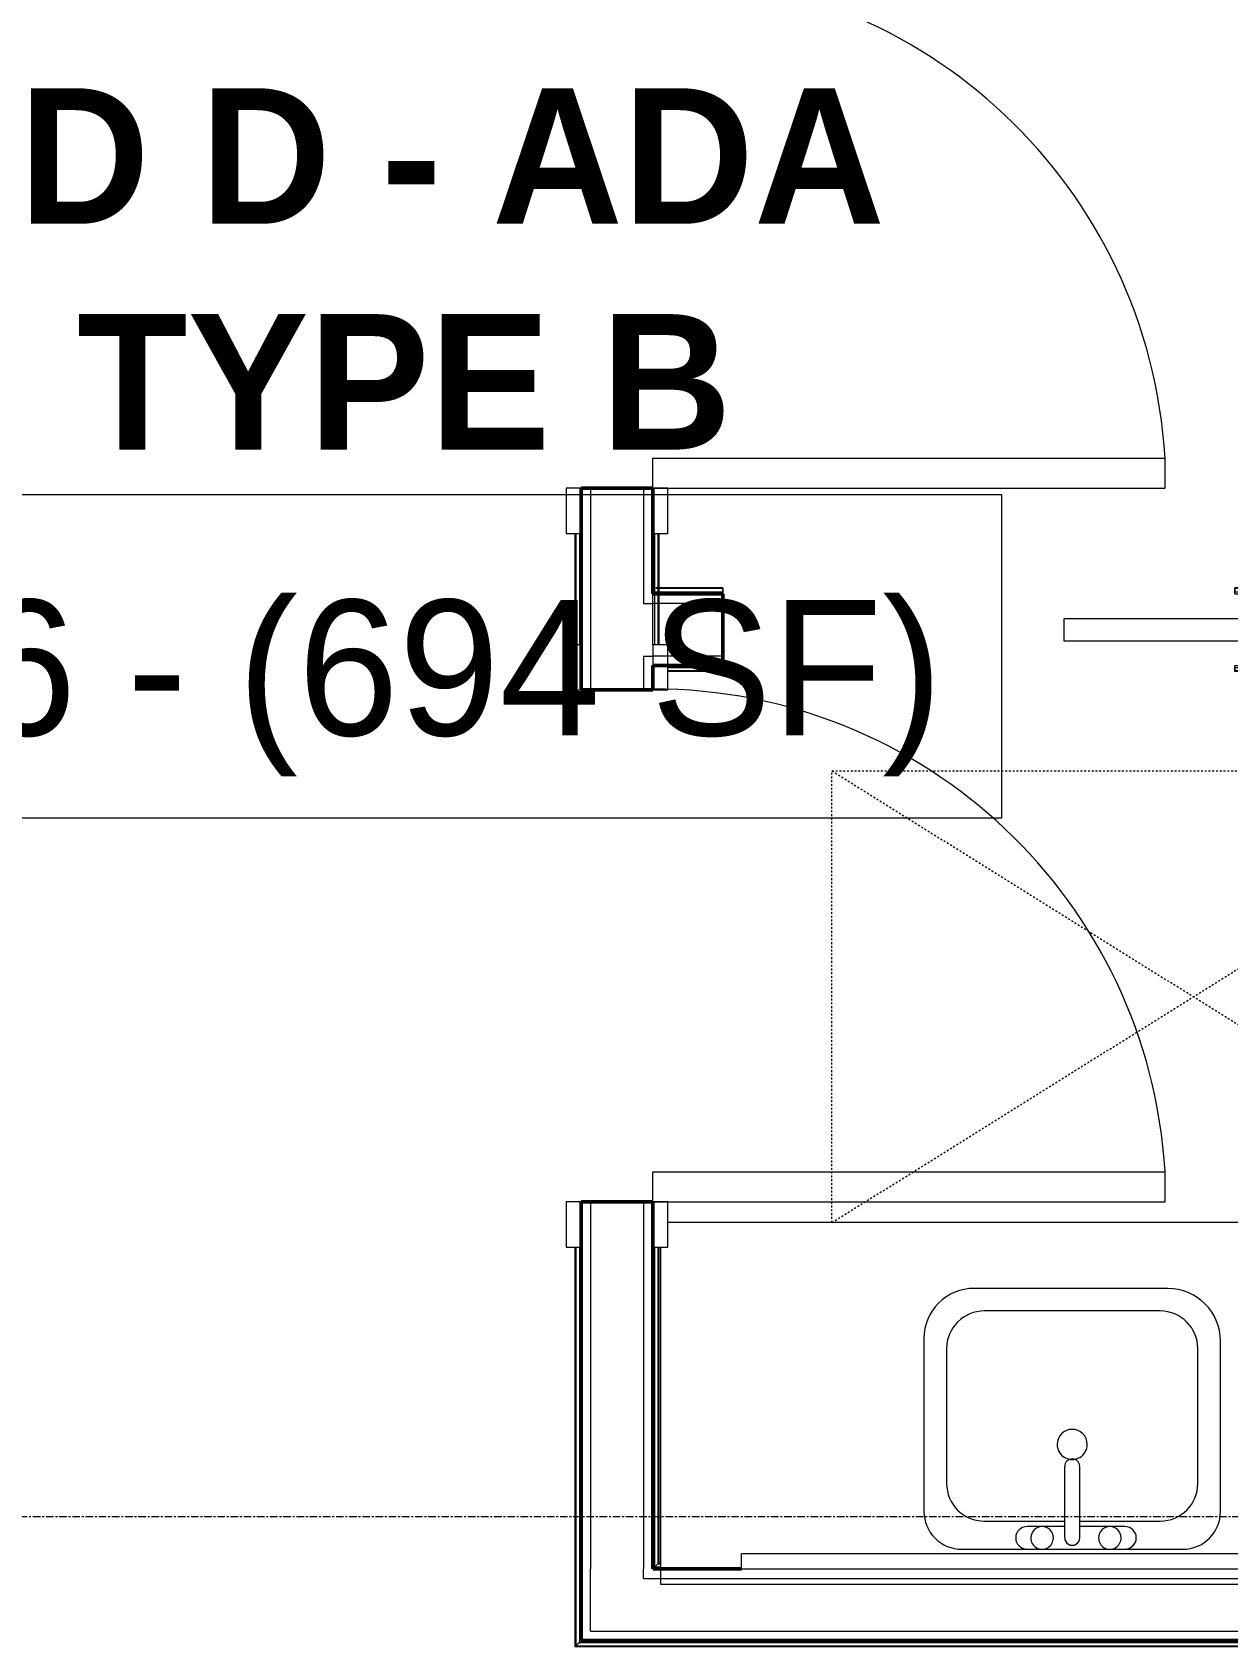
# Model space of a CAD drawing. Header units: inches. Extents: x -4218 to -1830, y 9756 to 12426.
# Drawn here: x -3635 to -3555.6, y 11838.6 to 11945.8 of the extents above; entities that cross this region are included whole.
import ezdxf

# ---------------------------------------------------------------- set-up
doc = ezdxf.new("R2010")
doc.units = ezdxf.units.IN
doc.header["$MEASUREMENT"] = 0
doc.linetypes.add('Dash', pattern=[0.25, 0.125, -0.125])
doc.linetypes.add('Grid Line 1_2_', pattern=[0.875, 0.5, -0.125, 0.125, -0.125])
for name, color, linetype, lineweight in [('0-1', 7, 'Continuous', 5), ('0-2', 252, 'Continuous', 9), ('A-AREA-IDEN', 2, 'Continuous', 9), ('A-DOOR-1', 7, 'Continuous', 9), ('A-DOOR-2', 50, 'Continuous', 20), ('A-DOOR-FRAM-1', 50, 'Continuous', 20), ('A-GENM-HDLN-1', 7, 'Dash', 9), ('A-WALL-1', 250, 'Continuous', 50), ('A-WALL-2', 10, 'Continuous', 13), ('A-WALL-3', 253, 'Continuous', 9), ('A-WALL-4', 254, 'Continuous', 9), ('A-WALL-5', 252, 'Continuous', 9), ('A-WALL-6', 7, 'Continuous', 9), ('P-SANR-FIXT-1', 7, 'Continuous', 9), ('Q-CASE-2', 252, 'Continuous', 9), ('Q-CASE-3', 7, 'Continuous', 9), ('Q-CASE-5', 254, 'Continuous', 9), ('S-GRID-1', 1, 'Grid Line 1_2_', 9)]:
    doc.layers.add(name, color=color, linetype=linetype, lineweight=lineweight)
doc.styles.add('Century Gothic', font='ufonts.com_century-gothic.ttf', dxfattribs={"height": 9})
doc.styles.add('Century Gothic_B', font='GOTHICB.TTF', dxfattribs={"height": 9})

# ---------------------------------------------------------------- blocks, each defined once
blk = doc.blocks.new('Basic Wall _ INT - W4BØF - _5_8 GYP - 2X4 WOOD_BATT_ - 5_8 GYP_ - ___-2677053-BACKGROUND - 1ST FLOOR')
at = {"layer": 'A-WALL-3'}
for p, q in [((-3593.77, 11843.76), (-3593.8, 11843.74)), ((-3593.6, 11843.94), (-3593.66, 11843.88)), ((-3593.45, 11844.09), (-3593.59, 11843.95)), ((-3593.39, 11844.15), (-3593.45, 11844.09)), ((-3497.77, 11844.09), (-3497.17, 11844.09)), ((-3467.77, 11843.74), (-3497.77, 11843.74)), ((-3497.15, 11844.09), (-3467.77, 11844.09)), ((-3467.5, 11843.86), (-3467.77, 11843.86)), ((-3467.74, 11844.15), (-3467.5, 11844.15)), ((-3467.5, 11844.15), (-3467.5, 11844.03)), ((-3467.5, 11844.03), (-3467.5, 11843.86)), ((-3467.5, 11843.86), (-3467.5, 11843.8)), ((-3467.5, 11843.86), (-3467.5, 11843.86)), ((-3467.5, 11843.8), (-3467.5, 11843.78)), ((-3467.5, 11843.78), (-3467.5, 11843.74))]:
    blk.add_line(p, q, dxfattribs=at)
at = {"layer": 'A-WALL-4'}
for p, q in [((-3467.5, 11843.74), (-3467.77, 11843.74)), ((-3467.76, 11844.09), (-3467.5, 11844.09)), ((-3467.5, 11844.09), (-3467.5, 11844.15)), ((-3467.5, 11843.95), (-3467.5, 11844.09)), ((-3467.5, 11843.88), (-3467.5, 11843.94)), ((-3467.5, 11843.74), (-3467.5, 11843.76))]:
    blk.add_line(p, q, dxfattribs=at)
at = {"layer": 'A-WALL-5'}
for p, q in [((-3593.27, 11843.74), (-3593.8, 11843.74)), ((-3593.45, 11844.09), (-3593.27, 11844.09)), ((-3533.27, 11844.09), (-3525.72, 11844.09)), ((-3525.72, 11843.74), (-3533.27, 11843.74)), ((-3505.76, 11844.09), (-3497.77, 11844.09)), ((-3497.77, 11843.74), (-3505.76, 11843.74)), ((-3497.77, 11844.15), (-3497.18, 11844.15)), ((-3467.77, 11843.86), (-3497.77, 11843.86)), ((-3497.15, 11844.15), (-3467.77, 11844.15))]:
    blk.add_line(p, q, dxfattribs=at)
at = {"layer": 'A-WALL-6'}
for p, q in [((-3593.27, 11843.86), (-3593.67, 11843.86)), ((-3593.39, 11844.15), (-3593.27, 11844.15)), ((-3533.27, 11844.15), (-3525.72, 11844.15)), ((-3525.72, 11843.86), (-3533.27, 11843.86)), ((-3505.76, 11844.15), (-3497.77, 11844.15)), ((-3497.77, 11843.86), (-3505.76, 11843.86))]:
    blk.add_line(p, q, dxfattribs=at)
at = {"layer": 'A-WALL-6', "flags": 128}
for points in [[(-3593.76, 11843.78), (-3593.73, 11843.8), (-3593.71, 11843.82), (-3593.7, 11843.84), (-3593.68, 11843.85), (-3593.68, 11843.86), (-3593.67, 11843.86)], [(-3593.67, 11843.86), (-3593.65, 11843.88), (-3593.6, 11843.94), (-3593.5, 11844.03), (-3593.39, 11844.15)]]:
    blk.add_lwpolyline(points, dxfattribs=at)
blk = doc.blocks.new('Basic Wall _ INT - W4BØF - _5_8 GYP - 2X4 WOOD_BATT_ - 5_8 GYP_ - ___-2677052-BACKGROUND - 1ST FLOOR')
at = {"layer": 'A-WALL-3'}
for p, q in [((-3598.9, 11838.64), (-3598.96, 11838.58)), ((-3598.75, 11838.78), (-3598.9, 11838.64)), ((-3598.69, 11838.85), (-3598.75, 11838.79)), ((-3598.55, 11838.99), (-3598.57, 11838.97)), ((-3467.5, 11838.99), (-3467.77, 11838.99)), ((-3467.77, 11838.64), (-3467.5, 11838.64)), ((-3467.5, 11838.97), (-3467.5, 11838.99)), ((-3467.5, 11838.79), (-3467.5, 11838.85)), ((-3467.5, 11838.64), (-3467.5, 11838.78)), ((-3467.5, 11838.58), (-3467.5, 11838.64))]:
    blk.add_line(p, q, dxfattribs=at)
at = {"layer": 'A-WALL-5'}
for p, q in [((-3598.9, 11838.64), (-3467.77, 11838.64)), ((-3467.77, 11838.99), (-3598.55, 11838.99)), ((-3467.77, 11838.86), (-3467.5, 11838.86)), ((-3467.77, 11838.58), (-3467.5, 11838.58)), ((-3467.5, 11838.99), (-3467.5, 11838.95)), ((-3467.5, 11838.95), (-3467.5, 11838.86)), ((-3467.5, 11838.86), (-3467.5, 11838.7)), ((-3467.5, 11838.7), (-3467.5, 11838.58))]:
    blk.add_line(p, q, dxfattribs=at)
at = {"layer": 'A-WALL-6'}
for p, q in [((-3598.96, 11838.58), (-3467.77, 11838.58)), ((-3598.67, 11838.86), (-3467.77, 11838.86))]:
    blk.add_line(p, q, dxfattribs=at)
at = {"layer": 'A-WALL-6', "flags": 128}
for points in [[(-3598.96, 11838.58), (-3598.84, 11838.7), (-3598.75, 11838.79), (-3598.69, 11838.84), (-3598.67, 11838.86)], [(-3598.67, 11838.86), (-3598.67, 11838.87), (-3598.66, 11838.88), (-3598.65, 11838.89), (-3598.63, 11838.91), (-3598.61, 11838.93), (-3598.59, 11838.95)]]:
    blk.add_lwpolyline(points, dxfattribs=at)
blk = doc.blocks.new('Basic Wall _ INT - W4BØF - _5_8 GYP - 2X4 WOOD_BATT_ - 5_8 GYP_ - ___-2677055-BACKGROUND - 1ST FLOOR')
at = {"layer": 'A-WALL-3'}
for p, q in [((-3598.55, 11912.5), (-3598.55, 11915.5)), ((-3598.55, 11902.11), (-3598.55, 11905.11)), ((-3598.55, 11865.11), (-3598.55, 11868.11)), ((-3598.96, 11838.58), (-3598.9, 11838.64)), ((-3598.9, 11838.64), (-3598.75, 11838.78)), ((-3598.75, 11838.79), (-3598.69, 11838.85)), ((-3598.57, 11838.97), (-3598.55, 11838.99))]:
    blk.add_line(p, q, dxfattribs=at)
at = {"layer": 'A-WALL-5'}
for p, q in [((-3598.9, 11912.5), (-3598.9, 11905.11)), ((-3598.55, 11905.11), (-3598.55, 11912.5)), ((-3598.9, 11865.11), (-3598.9, 11838.64)), ((-3598.55, 11838.99), (-3598.55, 11865.11))]:
    blk.add_line(p, q, dxfattribs=at)
at = {"layer": 'A-WALL-6'}
for p, q in [((-3598.96, 11912.5), (-3598.96, 11905.11)), ((-3598.67, 11912.5), (-3598.67, 11905.11)), ((-3598.96, 11865.11), (-3598.96, 11838.58)), ((-3598.67, 11865.11), (-3598.67, 11838.86))]:
    blk.add_line(p, q, dxfattribs=at)
at = {"layer": 'A-WALL-6', "flags": 128}
for points in [[(-3598.67, 11838.86), (-3598.69, 11838.84), (-3598.75, 11838.79), (-3598.84, 11838.7), (-3598.96, 11838.58)], [(-3598.59, 11838.95), (-3598.61, 11838.93), (-3598.63, 11838.91), (-3598.65, 11838.89), (-3598.66, 11838.88), (-3598.67, 11838.87), (-3598.67, 11838.86)]]:
    blk.add_lwpolyline(points, dxfattribs=at)
blk = doc.blocks.new('Basic Wall _ INT - W4BØF - _5_8 GYP - 2X4 WOOD_BATT_ - 5_8 GYP_ - ___-2677054-BACKGROUND - 1ST FLOOR')
at = {"layer": 'A-WALL-3'}
for p, q in [((-3593.8, 11912.5), (-3593.8, 11915.5)), ((-3593.45, 11908.89), (-3593.45, 11908.78)), ((-3593.45, 11908.78), (-3593.45, 11908.69)), ((-3593.8, 11905.11), (-3593.8, 11908.49)), ((-3593.45, 11908.69), (-3593.45, 11908.63)), ((-3593.45, 11908.49), (-3593.45, 11905.11)), ((-3593.8, 11865.11), (-3593.8, 11868.11)), ((-3593.8, 11843.74), (-3593.77, 11843.76)), ((-3593.66, 11843.88), (-3593.6, 11843.94)), ((-3593.59, 11843.95), (-3593.45, 11844.09)), ((-3593.45, 11844.09), (-3593.39, 11844.15))]:
    blk.add_line(p, q, dxfattribs=at)
at = {"layer": 'A-WALL-5'}
for p, q in [((-3593.8, 11908.49), (-3593.8, 11912.5)), ((-3593.45, 11912.5), (-3593.45, 11908.9)), ((-3593.39, 11908.89), (-3593.39, 11908.78)), ((-3593.39, 11908.78), (-3593.39, 11908.69)), ((-3593.67, 11905.11), (-3593.67, 11908.47)), ((-3593.39, 11908.69), (-3593.39, 11908.63)), ((-3593.39, 11908.49), (-3593.39, 11905.11)), ((-3593.8, 11843.74), (-3593.8, 11865.11)), ((-3593.45, 11865.11), (-3593.45, 11844.09))]:
    blk.add_line(p, q, dxfattribs=at)
at = {"layer": 'A-WALL-6'}
for p, q in [((-3593.67, 11908.49), (-3593.67, 11912.5)), ((-3593.39, 11912.5), (-3593.39, 11908.9)), ((-3593.67, 11843.86), (-3593.67, 11865.11)), ((-3593.39, 11865.11), (-3593.39, 11844.15))]:
    blk.add_line(p, q, dxfattribs=at)
at = {"layer": 'A-WALL-6', "flags": 128}
for points in [[(-3593.67, 11843.86), (-3593.68, 11843.86), (-3593.68, 11843.85), (-3593.7, 11843.84), (-3593.71, 11843.82), (-3593.73, 11843.8), (-3593.76, 11843.78)], [(-3593.39, 11844.15), (-3593.5, 11844.03), (-3593.6, 11843.94), (-3593.65, 11843.88), (-3593.67, 11843.86)]]:
    blk.add_lwpolyline(points, dxfattribs=at)
blk = doc.blocks.new('SWING - SINGLE - FLUSH - 2-10 x 6-8 - PRIVACY-3199407-BACKGROUND - 1ST FLOOR')
at = {"layer": 'A-DOOR-1'}
blk.add_arc((17, 2.37), 34.07, 93.3657, 180, dxfattribs=at)
at = {"layer": 'A-DOOR-2'}
for p, q in [((15, 2.37), (15, 36.38)), ((17, 36.38), (15, 36.38)), ((17, 2.37), (17, 36.38)), ((17, 2.37), (15, 2.37))]:
    blk.add_line(p, q, dxfattribs=at)
at = {"layer": 'A-DOOR-FRAM-1'}
for p, q in [((-17, 3.37), (-20, 3.37)), ((-20, 3.37), (-20, 2.37)), ((-17, 2.37), (-17, 3.37)), ((20, 3.37), (17, 3.37)), ((17, 3.37), (17, 2.37)), ((20, 2.37), (20, 3.37)), ((-20, 2.37), (-17, 2.37)), ((17, 2.37), (20, 2.37)), ((-17, -2.38), (-20, -2.38)), ((-20, -2.38), (-20, -3.38)), ((-17, -3.38), (-17, -2.38)), ((20, -2.38), (17, -2.38)), ((17, -2.38), (17, -3.38)), ((20, -3.38), (20, -2.38)), ((-20, -3.38), (-17, -3.38)), ((17, -3.38), (20, -3.38))]:
    blk.add_line(p, q, dxfattribs=at)
blk = doc.blocks.new('Basic Wall _ INT - W4BØF - _5_8 GYP - 2X4 WOOD_BATT_ - 5_8 GYP_ - ___-2677063-BACKGROUND - 1ST FLOOR')
at = {"layer": 'A-WALL-3'}
for p, q in [((-3593.8, 11908.69), (-3593.8, 11908.9)), ((-3593.39, 11908.84), (-3593.6, 11908.84)), ((-3544.82, 11908.84), (-3544.94, 11908.84)), ((-3544.73, 11908.84), (-3544.82, 11908.84)), ((-3544.67, 11908.84), (-3544.73, 11908.84)), ((-3539.77, 11908.84), (-3544.52, 11908.84)), ((-3539.57, 11908.84), (-3539.63, 11908.84)), ((-3539.48, 11908.84), (-3539.57, 11908.84)), ((-3539.36, 11908.84), (-3539.48, 11908.84)), ((-3466.52, 11908.84), (-3467.77, 11908.84)), ((-3466.52, 11908.9), (-3466.52, 11908.69)), ((-3593.8, 11908.63), (-3593.8, 11908.69)), ((-3593.8, 11908.61), (-3593.8, 11908.63)), ((-3593.8, 11908.61), (-3593.8, 11908.61)), ((-3593.8, 11908.6), (-3593.8, 11908.61)), ((-3593.8, 11908.59), (-3593.8, 11908.6)), ((-3593.8, 11908.57), (-3593.8, 11908.59)), ((-3593.8, 11908.55), (-3593.8, 11908.57)), ((-3544.52, 11908.49), (-3539.77, 11908.49)), ((-3467.77, 11908.49), (-3466.52, 11908.49)), ((-3466.52, 11908.69), (-3466.52, 11908.63)), ((-3466.52, 11908.63), (-3466.52, 11908.61)), ((-3466.52, 11908.61), (-3466.52, 11908.6)), ((-3466.52, 11908.61), (-3466.52, 11908.61)), ((-3466.52, 11908.6), (-3466.52, 11908.53)), ((-3466.52, 11908.53), (-3466.52, 11908.49))]:
    blk.add_line(p, q, dxfattribs=at)
at = {"layer": 'A-WALL-4'}
for p, q in [((-3593.8, 11908.9), (-3593.8, 11908.84)), ((-3593.8, 11908.84), (-3593.8, 11908.7)), ((-3466.52, 11908.84), (-3466.52, 11908.9)), ((-3466.52, 11908.7), (-3466.52, 11908.84)), ((-3593.8, 11908.69), (-3593.8, 11908.63)), ((-3593.8, 11908.51), (-3593.8, 11908.49)), ((-3466.52, 11908.63), (-3466.52, 11908.69)), ((-3466.52, 11908.49), (-3466.52, 11908.51))]:
    blk.add_line(p, q, dxfattribs=at)
at = {"layer": 'A-WALL-5'}
for p, q in [((-3593.39, 11908.9), (-3593.6, 11908.9)), ((-3589.15, 11908.84), (-3593.39, 11908.84)), ((-3589.15, 11908.84), (-3589.15, 11908.9)), ((-3589.15, 11908.7), (-3589.15, 11908.84)), ((-3555.15, 11908.9), (-3555.15, 11908.84)), ((-3555.15, 11908.84), (-3555.15, 11908.7)), ((-3544.94, 11908.84), (-3555.15, 11908.84)), ((-3544.82, 11908.9), (-3544.94, 11908.9)), ((-3544.73, 11908.9), (-3544.82, 11908.9)), ((-3544.67, 11908.9), (-3544.73, 11908.9)), ((-3539.77, 11908.9), (-3544.51, 11908.9)), ((-3539.57, 11908.9), (-3539.63, 11908.9)), ((-3539.48, 11908.9), (-3539.57, 11908.9)), ((-3539.36, 11908.9), (-3539.48, 11908.9)), ((-3467.77, 11908.84), (-3539.36, 11908.84)), ((-3466.52, 11908.9), (-3467.77, 11908.9)), ((-3593.8, 11908.53), (-3593.8, 11908.55)), ((-3593.8, 11908.49), (-3593.8, 11908.53)), ((-3593.8, 11908.49), (-3589.15, 11908.49)), ((-3589.15, 11908.63), (-3589.15, 11908.69)), ((-3589.15, 11908.49), (-3589.15, 11908.51)), ((-3555.15, 11908.69), (-3555.15, 11908.63)), ((-3555.15, 11908.51), (-3555.15, 11908.49)), ((-3555.15, 11908.49), (-3544.52, 11908.49)), ((-3540.41, 11908.61), (-3544.52, 11908.61)), ((-3539.77, 11908.61), (-3540.4, 11908.61)), ((-3539.77, 11908.49), (-3467.77, 11908.49)), ((-3466.52, 11908.61), (-3467.77, 11908.61))]:
    blk.add_line(p, q, dxfattribs=at)
at = {"layer": 'A-WALL-6'}
for p, q in [((-3589.15, 11908.9), (-3593.39, 11908.9)), ((-3589.15, 11908.9), (-3589.15, 11908.61)), ((-3555.15, 11908.61), (-3555.15, 11908.9)), ((-3544.94, 11908.9), (-3555.15, 11908.9)), ((-3467.77, 11908.9), (-3539.36, 11908.9)), ((-3589.15, 11908.61), (-3593.8, 11908.61)), ((-3589.15, 11908.61), (-3589.15, 11908.53)), ((-3589.15, 11908.53), (-3589.15, 11908.49)), ((-3544.52, 11908.61), (-3555.15, 11908.61)), ((-3555.15, 11908.53), (-3555.15, 11908.61)), ((-3555.15, 11908.49), (-3555.15, 11908.53)), ((-3467.77, 11908.61), (-3539.77, 11908.61))]:
    blk.add_line(p, q, dxfattribs=at)
blk = doc.blocks.new('Basic Wall _ INT - W4BØF - _5_8 GYP - 2X4 WOOD_BATT_ - 5_8 GYP_ - ___-2677062-BACKGROUND - 1ST FLOOR')
at = {"layer": 'A-WALL-3'}
for p, q in [((-3467.74, 11903.74), (-3466.52, 11903.74)), ((-3466.52, 11903.39), (-3467.74, 11903.39)), ((-3466.52, 11903.74), (-3466.52, 11903.7)), ((-3466.52, 11903.7), (-3466.52, 11903.68)), ((-3466.52, 11903.68), (-3466.52, 11903.66)), ((-3466.52, 11903.66), (-3466.52, 11903.64)), ((-3466.52, 11903.64), (-3466.52, 11903.63)), ((-3466.52, 11903.63), (-3466.52, 11903.62)), ((-3466.52, 11903.62), (-3466.52, 11903.61)), ((-3466.52, 11903.61), (-3466.52, 11903.54)), ((-3466.52, 11903.54), (-3466.52, 11903.45)), ((-3466.52, 11903.45), (-3466.52, 11903.33))]:
    blk.add_line(p, q, dxfattribs=at)
at = {"layer": 'A-WALL-4'}
for p, q in [((-3466.52, 11903.72), (-3466.52, 11903.74)), ((-3466.52, 11903.54), (-3466.52, 11903.6)), ((-3466.52, 11903.39), (-3466.52, 11903.53)), ((-3466.52, 11903.33), (-3466.52, 11903.39))]:
    blk.add_line(p, q, dxfattribs=at)
at = {"layer": 'A-WALL-5'}
for p, q in [((-3592.8, 11903.74), (-3589.15, 11903.74)), ((-3589.15, 11903.39), (-3592.8, 11903.39)), ((-3589.15, 11903.72), (-3589.15, 11903.74)), ((-3589.15, 11903.54), (-3589.15, 11903.6)), ((-3589.15, 11903.39), (-3589.15, 11903.53)), ((-3589.15, 11903.33), (-3589.15, 11903.39)), ((-3555.15, 11903.74), (-3555.15, 11903.72)), ((-3555.15, 11903.74), (-3497.74, 11903.74)), ((-3555.15, 11903.6), (-3555.15, 11903.54)), ((-3555.15, 11903.53), (-3555.15, 11903.39)), ((-3555.15, 11903.39), (-3555.15, 11903.33)), ((-3497.74, 11903.39), (-3555.15, 11903.39)), ((-3467.74, 11903.61), (-3466.52, 11903.61)), ((-3466.52, 11903.33), (-3467.74, 11903.33))]:
    blk.add_line(p, q, dxfattribs=at)
at = {"layer": 'A-WALL-6'}
for p, q in [((-3592.8, 11903.61), (-3589.15, 11903.61)), ((-3589.15, 11903.74), (-3589.15, 11903.7)), ((-3589.15, 11903.7), (-3589.15, 11903.61)), ((-3589.15, 11903.61), (-3589.15, 11903.33)), ((-3555.15, 11903.7), (-3555.15, 11903.74)), ((-3555.15, 11903.61), (-3555.15, 11903.7)), ((-3555.15, 11903.61), (-3497.74, 11903.61)), ((-3555.15, 11903.33), (-3555.15, 11903.61)), ((-3589.15, 11903.33), (-3592.8, 11903.33)), ((-3497.74, 11903.33), (-3555.15, 11903.33))]:
    blk.add_line(p, q, dxfattribs=at)
blk = doc.blocks.new('POCKET - FLUSH - 2-10 x 6-8-2882530-BACKGROUND - 1ST FLOOR')
at = {"layer": 'A-DOOR-2'}
for p, q in [((-39.67, -0.75), (-39.67, 0.75)), ((-39.67, 0.75), (-5.67, 0.75)), ((-5.67, 0.75), (-5.67, -0.75)), ((-5.67, -0.75), (-39.67, -0.75))]:
    blk.add_line(p, q, dxfattribs=at)
blk = doc.blocks.new('M_Sink Vanity-Square - 500 x 440mm-1352614-BACKGROUND - 1ST FLOOR')
at = {"layer": 'P-SANR-FIXT-1'}
for p, q in [((7.96, 7.09), (-6.72, 7.09)), ((3.62, 7.09), (-2.88, 7.09)), ((-2.88, 5.59), (0.12, 5.59)), ((0.12, 6.33), (0.12, 1.59)), ((1.12, 6.33), (1.12, 1.59)), ((1.12, 5.59), (3.62, 5.59)), ((-9.22, 4.59), (-9.22, -6.73)), ((0.12, 5.22), (-5.22, 5.22)), ((6.46, 5.22), (1.12, 5.22)), ((10.46, -6.91), (10.46, 4.59)), ((-7.72, 2.72), (-7.72, -6.23)), ((8.96, -6.23), (8.96, 2.72)), ((-5.22, -8.73), (6.46, -8.73)), ((-5.72, -10.23), (7.14, -10.23))]:
    blk.add_line(p, q, dxfattribs=at)
for centre, radius, start, end in [((-6.72, 4.59), 2.5, 90, 180), ((-2.88, 6.34), 0.75, 90, 270), ((-1.88, 6.34), 0.75, 360, 180), ((0.62, 6.33), 0.5, 360, 180), ((2.62, 6.34), 0.75, 360, 180), ((3.62, 6.34), 0.75, 270, 90), ((7.96, 4.59), 2.5, 360, 90), ((-1.88, 6.34), 0.75, 180, 0), ((2.62, 6.34), 0.75, 180, 360), ((-5.22, 2.72), 2.5, 90, 180), ((6.46, 2.72), 2.5, 0, 90), ((0.62, 0.13), 1, 360, 180), ((0.62, 1.59), 0.5, 180, 0), ((0.62, 0.13), 1, 180, 0), ((-5.22, -6.23), 2.5, 180, 270), ((6.46, -6.23), 2.5, 270, 0), ((-5.72, -6.73), 3.5, 180, 270), ((7.14, -6.91), 3.32, 270, 0)]:
    blk.add_arc(centre, radius, start, end, dxfattribs=at)
blk = doc.blocks.new('Bath Vanity - Bath Vanity 60_-2708009-BACKGROUND - 1ST FLOOR')
at = {"layer": 'Q-CASE-2'}
for p, q in [((30.74, 0), (-29.26, 0)), ((-29.26, 0), (-29.26, -1)), ((30.74, -0.34), (30.74, 0)), ((30.74, -1), (30.74, -0.38))]:
    blk.add_line(p, q, dxfattribs=at)
at = {"layer": 'Q-CASE-3'}
for p, q in [((-29.26, -1), (-29.26, -24)), ((30.74, -22.38), (30.74, -1)), ((-29.26, -24), (30.26, -24))]:
    blk.add_line(p, q, dxfattribs=at)
blk = doc.blocks.new('ADA Clearances - 30_x48_-V113-BACKGROUND - 1ST FLOOR')
at = {"layer": 'A-GENM-HDLN-1'}
for p, q in [((15, 24), (-15, -24)), ((-15, 24), (15, -24)), ((-15, 24), (15, 24)), ((15, 24), (15, -24)), ((15, -24), (-15, -24))]:
    blk.add_line(p, q, dxfattribs=at)
blk = doc.blocks.new('BATHROOM MIRROR - BATHROOM MIRROR 48_-3124766-BACKGROUND - 1ST FLOOR')
at = {"layer": 'Q-CASE-3'}
for p, q in [((24.74, 24), (-23.26, 24)), ((-23.26, 23), (-23.26, 24)), ((24.74, 24), (24.74, 23)), ((-23.26, 23), (24.74, 23))]:
    blk.add_line(p, q, dxfattribs=at)
at = {"layer": 'Q-CASE-5'}
blk.add_line((21.74, 24), (-20.26, 24), dxfattribs=at)
blk = doc.blocks.new('CTR - 1st Phase - Unit Layouts_rvt-1-BACKGROUND - 1ST FLOOR')
at = {"layer": 'A-WALL-1'}
for p, q in [((-3593.8, 11915.5), (-3598.55, 11915.5)), ((-3598.55, 11915.5), (-3598.55, 11902.11)), ((-3593.8, 11908.49), (-3593.8, 11915.5)), ((-3589.15, 11908.49), (-3593.8, 11908.49)), ((-3589.15, 11903.74), (-3589.15, 11908.49)), ((-3593.8, 11902.11), (-3593.8, 11903.74)), ((-3593.8, 11903.74), (-3589.15, 11903.74)), ((-3598.55, 11902.11), (-3593.8, 11902.11)), ((-3593.8, 11868.11), (-3598.55, 11868.11)), ((-3598.55, 11868.11), (-3598.55, 11843.74)), ((-3593.8, 11843.74), (-3593.8, 11868.11)), ((-3598.55, 11843.74), (-3598.55, 11839.61)), ((-3587.9, 11843.74), (-3593.8, 11843.74)), ((-3598.55, 11839.61), (-3598.55, 11838.99)), ((-3598.55, 11838.99), (-3467.5, 11838.99))]:
    blk.add_line(p, q, dxfattribs=at)
at = {"layer": 'A-WALL-2'}
for p, q in [((-3597.92, 11915.5), (-3597.92, 11902.11)), ((-3594.42, 11915.5), (-3594.42, 11907.86)), ((-3594.42, 11907.86), (-3593.8, 11907.86)), ((-3589.15, 11907.86), (-3593.8, 11907.86)), ((-3594.42, 11904.36), (-3594.42, 11902.11)), ((-3594.42, 11904.36), (-3593.8, 11904.36)), ((-3589.15, 11904.36), (-3593.8, 11904.36)), ((-3597.92, 11868.11), (-3597.92, 11843.74)), ((-3594.42, 11868.11), (-3594.42, 11843.74)), ((-3597.92, 11843.11), (-3597.92, 11843.74)), ((-3594.42, 11843.11), (-3594.42, 11843.74)), ((-3597.92, 11839.61), (-3597.92, 11843.11)), ((-3594.42, 11843.11), (-3468.13, 11843.11)), ((-3597.92, 11839.61), (-3468.13, 11839.61))]:
    blk.add_line(p, q, dxfattribs=at)
at = {"layer": 'A-WALL-3'}
for p, q in [((-3598.55, 11912.5), (-3598.55, 11905.11)), ((-3593.8, 11908.9), (-3593.8, 11912.5)), ((-3589.15, 11908.49), (-3593.39, 11908.49)), ((-3592.8, 11903.74), (-3589.15, 11903.74)), ((-3598.55, 11865.11), (-3598.55, 11843.74)), ((-3593.8, 11843.74), (-3593.8, 11865.11)), ((-3598.55, 11838.99), (-3598.55, 11843.74)), ((-3593.27, 11843.74), (-3593.8, 11843.74)), ((-3598.55, 11838.99), (-3467.77, 11838.99))]:
    blk.add_line(p, q, dxfattribs=at)
at = {"layer": 'A-WALL-4'}
for p, q in [((-3598.55, 11915.5), (-3598.55, 11912.5)), ((-3593.8, 11912.5), (-3593.8, 11915.5)), ((-3593.8, 11908.63), (-3593.8, 11908.9)), ((-3593.39, 11908.49), (-3593.55, 11908.49)), ((-3598.55, 11905.11), (-3598.55, 11902.11)), ((-3598.55, 11868.11), (-3598.55, 11865.11)), ((-3593.8, 11865.11), (-3593.8, 11868.11))]:
    blk.add_line(p, q, dxfattribs=at)
at = {"layer": 'A-WALL-5'}
for p, q in [((-3598.55, 11915.5), (-3593.8, 11915.5)), ((-3589.15, 11908.49), (-3589.15, 11903.74)), ((-3593.8, 11902.11), (-3598.55, 11902.11)), ((-3598.55, 11868.11), (-3593.8, 11868.11))]:
    blk.add_line(p, q, dxfattribs=at)
at = {"layer": '0-2'}
for name in ['Basic Wall _ INT - W4BØF - _5_8 GYP - 2X4 WOOD_BATT_ - 5_8 GYP_ - ___-2677055-BACKGROUND - 1ST FLOOR', 'Basic Wall _ INT - W4BØF - _5_8 GYP - 2X4 WOOD_BATT_ - 5_8 GYP_ - ___-2677054-BACKGROUND - 1ST FLOOR', 'Basic Wall _ INT - W4BØF - _5_8 GYP - 2X4 WOOD_BATT_ - 5_8 GYP_ - ___-2677063-BACKGROUND - 1ST FLOOR', 'Basic Wall _ INT - W4BØF - _5_8 GYP - 2X4 WOOD_BATT_ - 5_8 GYP_ - ___-2677062-BACKGROUND - 1ST FLOOR', 'Basic Wall _ INT - W4BØF - _5_8 GYP - 2X4 WOOD_BATT_ - 5_8 GYP_ - ___-2677053-BACKGROUND - 1ST FLOOR', 'Basic Wall _ INT - W4BØF - _5_8 GYP - 2X4 WOOD_BATT_ - 5_8 GYP_ - ___-2677052-BACKGROUND - 1ST FLOOR']:
    blk.add_blockref(name, (0, 0), dxfattribs=at)
for name, p, rotation in [('SWING - SINGLE - FLUSH - 2-10 x 6-8 - PRIVACY-3199407-BACKGROUND - 1ST FLOOR', (-3596.17, 11932.5), 270), ('POCKET - FLUSH - 2-10 x 6-8-2882530-BACKGROUND - 1ST FLOOR', (-3572.15, 11906.11), 180), ('SWING - SINGLE - FLUSH - 2-10 x 6-8 - PRIVACY-3199407-BACKGROUND - 1ST FLOOR', (-3596.17, 11885.11), 270), ('ADA Clearances - 30_x48_-V113-BACKGROUND - 1ST FLOOR', (-3557.9, 11881.74), 89.99999999999359), ('Bath Vanity - Bath Vanity 60_-2708009-BACKGROUND - 1ST FLOOR', (-3562.54, 11842.74), 180), ('M_Sink Vanity-Square - 500 x 440mm-1352614-BACKGROUND - 1ST FLOOR', (-3565.33, 11852.14), 180), ('BATHROOM MIRROR - BATHROOM MIRROR 48_-3124766-BACKGROUND - 1ST FLOOR', (-3563.16, 11867.74), 180)]:
    blk.add_blockref(name, p, dxfattribs=dict(at, rotation=rotation))

msp = doc.modelspace()

# ---------------------------------------------------------------- linework, layer by layer
at = {"layer": 'A-AREA-IDEN', "flags": 128}
msp.add_lwpolyline([(-3655.14, 11915.09), (-3570.64, 11915.09), (-3570.64, 11893.6), (-3655.14, 11893.6)], close=True, dxfattribs=at)
at = {"layer": 'S-GRID-1'}
msp.add_line((-1830.2, 11847.19), (-4168.71, 11847.19), dxfattribs=at)

# ---------------------------------------------------------------- block references
at = {"layer": '0-1'}
msp.add_blockref('CTR - 1st Phase - Unit Layouts_rvt-1-BACKGROUND - 1ST FLOOR', (0, 0), dxfattribs=at)

# ---------------------------------------------------------------- texts
at = {"layer": 'A-AREA-IDEN', "char_height": 9, "attachment_point": 1}
for s, insert, width, style in [('1BD D - ADA', (-3651.27, 11942.07), 92.718, 'Century Gothic_B'), ('TYPE B', (-3632.02, 11927.07), 46.359, 'Century Gothic_B'), ('116 - (694 SF)', (-3652.14, 11908.09), 94.839, 'Century Gothic')]:
    msp.add_mtext(s, dxfattribs=dict(at, insert=insert, width=width, style=style))

doc.saveas('drawing.dxf')
